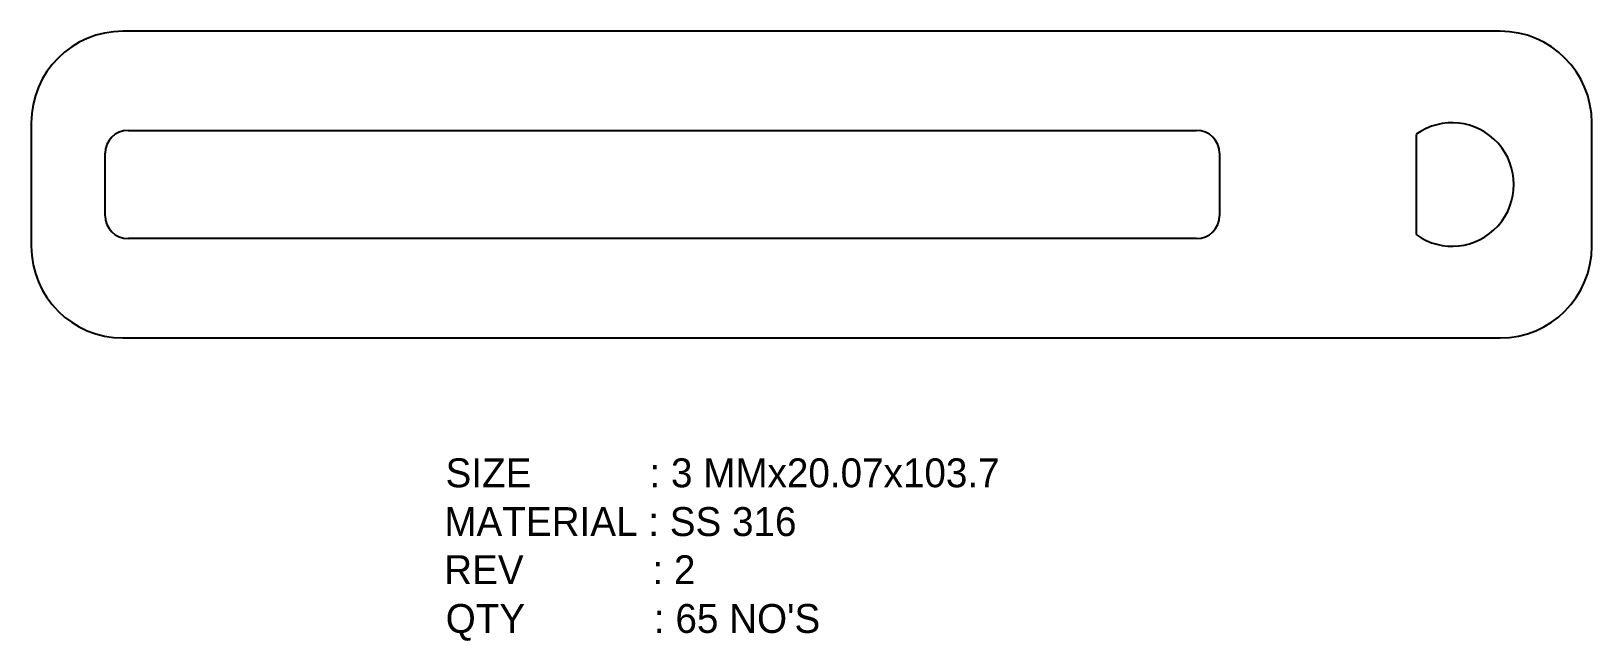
# Model space of a CAD drawing. Header units: millimetres. Extents: x 254 to 356, y 144 to 184.
import ezdxf

# ---------------------------------------------------------------- set-up
doc = ezdxf.new("R2010")
doc.units = ezdxf.units.MM
doc.layers.add('LaserCutting', color=3, linetype='Continuous')

msp = doc.modelspace()

# ---------------------------------------------------------------- linework, layer by layer
at = {"layer": 'LaserCutting'}
for p, q in [((350.28, 183.83), (260.2, 183.83)), ((254.2, 177.83), (254.2, 169.76)), ((356.28, 169.76), (356.28, 177.83)), ((260.53, 177.34), (330.43, 177.34)), ((344.78, 177.08), (344.78, 170.52)), ((259.03, 171.76), (259.03, 175.84)), ((331.93, 175.84), (331.93, 171.76)), ((330.43, 170.26), (260.53, 170.26)), ((260.2, 163.76), (350.28, 163.76))]:
    msp.add_line(p, q, dxfattribs=at)
for centre, radius, start, end in [((260.2, 177.83), 6, 90, 180), ((350.28, 177.83), 6, 0, 90), ((347.14, 173.8), 4.04, 234.3438, 125.6562), ((260.53, 175.84), 1.5, 90, 180), ((330.43, 175.84), 1.5, 0, 90), ((260.53, 171.76), 1.5, 180, 270), ((330.43, 171.76), 1.5, 270, 0), ((260.2, 169.76), 6, 180, 270), ((350.28, 169.76), 6, 270, 0)]:
    msp.add_arc(centre, radius, start, end, dxfattribs=at)

# ---------------------------------------------------------------- texts
at = {"color": 7}
for s, p in [('SIZE           : 3 MMx20.07x103.7', (281.3, 153.99)), ('MATERIAL : SS 316', (281.22, 150.8)), ('REV            : 2', (281.21, 147.65)), ("QTY            : 65 NO'S", (281.31, 144.46))]:
    msp.add_text(s, height=1.89, dxfattribs=at).set_placement(p)

doc.saveas('drawing.dxf')
